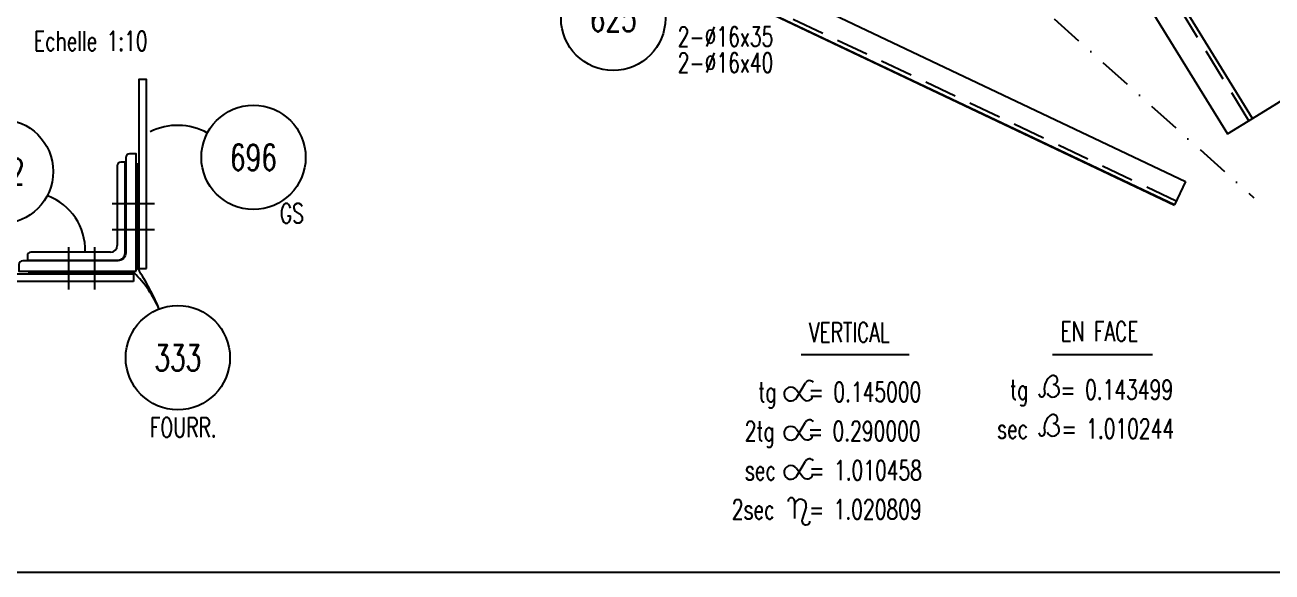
# Model space of a CAD drawing. Extents: x 125938 to 142158, y -59241 to -47761.
# Drawn here: x 129809 to 133635, y -59241 to -57565 of the extents above; entities that cross this region are included whole.
import ezdxf
from ezdxf.enums import TextEntityAlignment as Align

# ---------------------------------------------------------------- set-up
doc = ezdxf.new("R2010")
doc.units = 0
doc.header["$LTSCALE"] = 200
doc.header["$MEASUREMENT"] = 0
doc.linetypes.add('DASHDOT', pattern=[1, 0.5, -0.25, 0, -0.25])
doc.linetypes.add('DASHED', pattern=[0.75, 0.5, -0.25])
doc.layers.get('0').update_dxf_attribs({"linetype": 'CONTINUOUS'})
doc.layers.get('DEFPOINTS').update_dxf_attribs({"linetype": 'CONTINUOUS'})
for name, color, linetype in [('ASSI', 3, 'CONTINUOUS'), ('BOLLINI_1', 7, 'CONTINUOUS'), ('LINEA-MEDIA', 7, 'CONTINUOUS'), ('LINEA_ANG', 2, 'CONTINUOUS'), ('LS', 7, 'CONTINUOUS'), ('MZ', 6, 'DASHDOT'), ('QT_MPR', 7, 'CONTINUOUS'), ('TESTI_A_P', 7, 'CONTINUOUS'), ('TRAT-Y', 7, 'DASHED')]:
    doc.layers.add(name, color=color, linetype=linetype)
doc.styles.add('QUOTE', font='ROMANS8.SHX', dxfattribs={"width": 0.7})
doc.styles.add('RQL', font='ROMANS8.SHX', dxfattribs={"width": 0.7})
doc.styles.add('RS', font='ROMANS8.shx', dxfattribs={"width": 0.7})
doc.styles.get("Standard").update_dxf_attribs({"font": 'ROMANS8.SHX', "width": 0.7})
doc.dimstyles.new('TRATTO_20', dxfattribs={"dimscale": 0, "dimtxt": 60, "dimasz": 40, "dimexe": 0, "dimexo": 0, "dimgap": 10, "dimtad": 1, "dimrnd": 0.5, "dimdsep": 46, "dimtxsty": 'RS', "dimblk1": 'OBLIQUE', "dimblk2": 'OBLIQUE', "dimsah": 1, "dimcen": 0.09, "dimclrd": 2, "dimclre": 2, "dimclrt": 7, "dimadec": 0, "dimazin": 0, "dimtfac": 1, "dimtix": 1, "dimtmove": 2, "dimatfit": 3, "dimfxl": 1, "dimtolj": 1, "dimtzin": 0, "dimarcsym": 0})
pattern_1 = [(135, (-176488.368, 234518.186), (-7.06554785, -7.06554785), [])]

# ---------------------------------------------------------------- blocks, each defined once
blk = doc.blocks.new('ASSE98')
blk.add_line((0, 0), (1, 0))
at = {"color": 7, "flags": 1}
for tag, p in [('LAV1', (3.07431, 6.82847)), ('LAV2', (3.07431, 6.49513)), ('LAV3', (3.07431, 6.1618)), ('LAV4', (3.07431, 5.82847)), ('LAV5', (3.07431, 5.49513)), ('LAV6', (3.07431, 5.1618)), ('LAV7', (3.07431, 4.82847)), ('LAV8', (3.07431, 4.49513)), ('LAV9', (3.07431, 4.1618)), ('LAV10', (3.07431, 3.82847))]:
    blk.add_attdef(tag, p, '', height=0.2, dxfattribs=at)
at = {"color": 7, "style": 'QUOTE', "width": 0.5, "flags": 1}
for tag, p in [('TI', (1.38308, 6.82731)), ('DI_S', (1.38308, 6.42178)), ('D_S', (1.38308, 6.02092)), ('E_S', (1.38308, 5.68065)), ('NFORI', (1.36454, 5.29792)), ('ALAR', (1.36349, 4.93246)), ('FAM', (1.3775, 4.54645)), ('ALA', (1.38308, 4.19257)), ('DISP2', (1.38308, 3.84971)), ('DISP1', (1.38308, 3.50686)), ('PINZAF', (1.38308, 3.164)), ('PINZAI', (1.38308, 2.82114)), ('TRP', (1.38308, 2.47829)), ('NP', (1.38308, 2.13543)), ('SV', (1.38308, 1.79257)), ('PESO', (1.38308, 1.44971)), ('QUA', (1.38308, 1.10686)), ('LUN', (1.38308, 0.764)), ('PROF', (1.38308, 0.42114)), ('POS', (1.38308, 0.07829))]:
    blk.add_attdef(tag, p, '', height=0.2, dxfattribs=at)
blk = doc.blocks.new('_OBLIQUE')
at = {"color": 0, "linetype": 'ByBlock'}
blk.add_line((-0.5, -0.5), (0.5, 0.5), dxfattribs=at)
blk = doc.blocks.new('*D78')
at = {"layer": 'DEFPOINTS', "color": 0, "transparency": 16777216}
for p in [(132763.9, -56613.3), (134085.5, -57536.5), (133574.9, -57851.5)]:
    blk.add_point(p, dxfattribs=at)
at = {"layer": 'QT_MPR', "color": 2, "lineweight": -2, "transparency": 16777216}
for p, q in [((132763.9, -56613.3), (133308.5, -56277.2)), ((133308.5, -56277.2), (134085.5, -57536.5)), ((133574.9, -57851.5), (134085.5, -57536.5))]:
    blk.add_line(p, q, dxfattribs=at)
at = {"layer": 'QT_MPR', "color": 2, "lineweight": -2, "transparency": 16777216, "xscale": 40, "yscale": 40, "zscale": 40}
for p, rotation in [((133308.5, -56277.2), 121.6765376083228), ((134085.5, -57536.5), 301.6765376083229)]:
    blk.add_blockref('_OBLIQUE', p, dxfattribs=dict(at, rotation=rotation))
at = {"layer": 'QT_MPR', "color": 7, "transparency": 16777216, "insert": (133732.9, -56869.9), "char_height": 60, "attachment_point": 5, "rotation": 301.6765, "style": 'RS'}
blk.add_mtext('\\A1;1479.5', dxfattribs=at)
blk = doc.blocks.new('xxx')
blk.add_circle((0, 0), 8)
at = {"color": 3, "style": 'RQL', "width": 0.7}
blk.add_attdef('POS', text='', height=4, dxfattribs=at).set_placement((0, 0), align=Align.MIDDLE)
at = {"color": 3, "style": 'RQL', "width": 0.7, "flags": 1}
blk.add_attdef('POS1', (-0.39, -5.42), '', height=2, dxfattribs=at)
at = {"style": 'RQL', "width": 0.7, "flags": 1}
blk.add_attdef('TIPO', (-0.39, -8.66), '', height=2, dxfattribs=at)
blk = doc.blocks.new('bull')
at = {"style": 'RS', "width": 0.7, "flags": 1}
for tag, p in [('NN', (-12.25, 0)), ('DIAMETRO', (0, -4.86)), ('SERRAGGIO', (0, -9.71)), ('LUNGHEZZA', (0, -14.57)), ('NB', (0, -19.43)), ('TIPO', (0, -24.12)), ('EL', (-0.14, -29))]:
    blk.add_attdef(tag, p, '', height=3, dxfattribs=at)
at = {"style": 'RS', "width": 0.7}
blk.add_attdef('BULLONE', (0, 0), '', height=3, dxfattribs=at)

msp = doc.modelspace()

# ---------------------------------------------------------------- hatches: boundary and pattern name
at = {"ltscale": 0.01}
h = msp.add_hatch(dxfattribs=at)
h.set_pattern_fill('_U', color=6, scale=9.992194, angle=135, style=0, pattern_type=0)
h.set_pattern_definition(pattern_1)
h.paths.add_polyline_path([(130152.437, -58111.586), (130152.437, -57991.68), (130156.434, -57991.68), (130156.434, -58111.586)])
h.paths.add_polyline_path([(130152.437, -58191.523), (130152.437, -58111.586), (130156.434, -58111.586), (130156.434, -58191.523)])
h.paths.add_polyline_path([(130152.437, -58311.43), (130152.437, -58191.523), (130156.434, -58191.523), (130156.434, -58311.43)])
h = msp.add_hatch(dxfattribs=at)
h.set_pattern_fill('_U', color=6, scale=9.992194, angle=135, style=0, pattern_type=0)
h.set_pattern_definition(pattern_1)
h.paths.add_polyline_path([(129942.601, -58321.422), (129822.695, -58321.422), (129822.695, -58325.419), (129942.601, -58325.419)])
h.paths.add_polyline_path([(130022.539, -58321.422), (129942.601, -58321.422), (129942.601, -58325.419), (130022.539, -58325.419)])
h.paths.add_polyline_path([(130142.445, -58321.422), (130022.539, -58321.422), (130022.539, -58325.419), (130142.445, -58325.419)])

# ---------------------------------------------------------------- linework, layer by layer
at = {"color": 6, "ltscale": 0.01}
for p, q in [((130076.765, -58111.586), (130206.276, -58111.586)), ((130076.765, -58191.523), (130206.276, -58191.523)), ((129942.601, -58245.75), (129942.601, -58375.261)), ((130022.539, -58245.75), (130022.539, -58375.261))]:
    msp.add_line(p, q, dxfattribs=at)
at = {"layer": 'LINEA-MEDIA'}
for p, q in [((132190.033, -58574.801), (132521.552, -58574.801)), ((132961.411, -58574.801), (133268.373, -58574.801)), ((132175.701, -58683.415), (132195.556, -58709.678)), ((132177.022, -58706.822), (132203.686, -58661.793)), ((132177.022, -58826.994), (132203.686, -58781.965)), ((132175.701, -58803.588), (132195.556, -58829.85)), ((132177.022, -58946.666), (132203.686, -58901.637)), ((132175.701, -58923.259), (132195.556, -58949.522)), ((132170.151, -59024.662), (132170.151, -59077.152)), ((132205.348, -59041.931), (132193.282, -59080.68))]:
    msp.add_line(p, q, dxfattribs=at)
for centre, radius, start, end in [((132988.035, -58681.495), 51.996, 132.141042, 193.778634), ((132962.951, -58652.69), 13.827, 270, 135.157666), ((132158.919, -58696.103), 21.038, 37.08899, 329.368163), ((132215.857, -58669), 14.145, 36.935571, 149.368163), ((132962.951, -58685.875), 19.358, 200.722607, 90), ((132209.053, -58699.474), 16.92, 217.08899, 345.851113), ((132928.756, -58695.466), 8.921, 179.906205, 10.244605), ((132962.951, -58772.279), 13.827, 270, 135.157666), ((132158.919, -58816.275), 21.038, 37.08899, 329.368163), ((132215.857, -58789.172), 14.145, 36.935571, 149.368163), ((132988.035, -58801.083), 51.996, 132.141042, 193.778634), ((132962.951, -58805.464), 19.358, 200.722607, 90), ((132209.053, -58819.647), 16.92, 217.08899, 345.851113), ((132928.756, -58815.054), 8.921, 179.906205, 10.244605), ((132215.857, -58908.844), 14.145, 36.935571, 149.368163), ((132158.919, -58935.947), 21.038, 37.08899, 329.368163), ((132209.053, -58939.318), 16.92, 217.08899, 345.851113), ((132160.077, -59023.922), 10.074, 355.786368, 189.399767), ((132188.063, -59036.549), 18.103, 342.70498, 171.681716), ((132205.043, -59084.342), 12.317, 162.70498, 355.007087)]:
    msp.add_arc(centre, radius, start, end, dxfattribs=at)
at = {"layer": 'LINEA_ANG'}
for p, q in [((133574.925, -57851.534), (128809.957, -50129.322)), ((128733.365, -50176.583), (133498.333, -57898.795)), ((126003.101, -54552.366), (133369.416, -58044.143)), ((133335.149, -58116.433), (125968.834, -54624.656)), ((133498.333, -57898.795), (133574.925, -57851.534)), ((130092.484, -57996.176), (130092.484, -58240.485)), ((130116.465, -57985.684), (130102.976, -57985.684)), ((130116.465, -58263.467), (130116.465, -57985.684)), ((133369.416, -58044.143), (133335.149, -58116.433)), ((130071.5, -58261.469), (129827.191, -58261.469)), ((129816.699, -58271.961), (129816.699, -58285.45)), ((129816.699, -58285.45), (130094.482, -58285.45))]:
    msp.add_line(p, q, dxfattribs=at)
for points in [[(130182.414, -58311.43), (130182.414, -57731.882), (130158.432, -57731.882), (130158.432, -58311.43)], [(130156.434, -58311.43), (130156.434, -57991.68), (130152.437, -57991.68), (130152.437, -58311.43)], [(130142.445, -58351.398), (129562.898, -58351.398), (129562.898, -58327.417), (130142.445, -58327.417)], [(130142.445, -58325.419), (129822.695, -58325.419), (129822.695, -58321.422), (130142.445, -58321.422)]]:
    msp.add_lwpolyline(points, close=True, dxfattribs=at)
msp.add_lwpolyline([(130150.439, -58319.423), (130150.439, -57959.705), (130130.454, -57959.705, 0.41421356), (130118.464, -57971.695), (130118.464, -58263.467, -0.41421356), (130094.482, -58287.448), (129802.71, -58287.448, 0.41421356), (129790.72, -58299.439), (129790.72, -58319.423)], format="xyb", close=True, dxfattribs=at)
for centre, radius, start, end in [((130102.976, -57996.176), 10.492, 90, 180), ((129827.191, -58271.961), 10.492, 90, 180), ((130071.5, -58240.485), 20.984, 270, 0), ((130094.656, -58263.641), 21.81, 269.54397, 0.45603)]:
    msp.add_arc(centre, radius, start, end, dxfattribs=at)
at = {"layer": 'LS', "color": 8}
msp.add_lwpolyline([(125937.707, -47761.325), (125937.707, -59241.325), (138657.707, -59241.325), (138657.707, -57641.325), (142157.707, -57641.325), (142157.707, -47761.325), (125937.707, -47761.325)], close=True, dxfattribs=at)
at = {"layer": 'LS', "color": 6}
for centre, radius, start, end in [((130277.67, -58061.398), 188.92, 61.047663, 116.481139), ((129815.569, -58255.872), 178.744, 358.773289, 69.082485), ((129883.46, -58586.425), 369.685, 23.98822, 45.205306), ((129579.617, -58696.682), 692.485, 22.101931, 33.704999)]:
    msp.add_arc(centre, radius, start, end, dxfattribs=at)
at = {"layer": 'MZ'}
msp.add_line((131476.223, -56211.685), (133578.882, -58094.499), dxfattribs=at)
at = {"layer": 'TRAT-Y'}
for p, q in [((133563.862, -57858.361), (128798.894, -50136.149)), ((133340.717, -58104.686), (125974.402, -54612.909))]:
    msp.add_line(p, q, dxfattribs=at)

# ---------------------------------------------------------------- block references
at = {"layer": 'ASSI'}
for p, xscale, rotation in [((133574.925, -57851.534), 9074, 121.6765376083229), ((125969.273, -54624.864), 8152, 334.6381349595582)]:
    msp.add_blockref('ASSE98', p, dxfattribs=dict(at, xscale=xscale, rotation=rotation))
at = {"layer": 'BOLLINI_1'}
for p, xscale, yscale, zscale, values in [((131613.757, -57544.678), 20, 20, 20, {'POS': '625'}), ((130510.326, -57970.72), 19.98438719750195, 19.98438719750195, 19.98438719750195, {'POS': '696'}), ((129735.933, -58014.087), 19.98438719750195, 19.98438719750195, 19.98438719750195, {'POS': '322'}), ((130278.238, -58584.647), 19.98438719750195, 19.98438719750195, 19.98438719750195, {'POS': '333'})]:
    msp.add_blockref('xxx', p, dxfattribs=dict(at, xscale=xscale, yscale=yscale, zscale=zscale)).add_auto_attribs(values)
at = {"layer": 'LS', "color": 7, "xscale": 20, "yscale": 20, "zscale": 20}
for p, values in [((131811.506, -57630.626), {'BULLONE': '2-%%c16x35                '}), ((131811.506, -57710.626), {'BULLONE': '2-%%c16x40                '})]:
    msp.add_blockref('bull', p, dxfattribs=at).add_auto_attribs(values)

# ---------------------------------------------------------------- texts
at = {"layer": 'LINEA-MEDIA', "style": 'RS', "width": 0.7}
for s, p in [('VERTICAL', (132214.092, -58536.799)), ('EN FACE', (132985.669, -58533.969)), ('tg   = 0.145000', (132058.704, -58719.436)), ('tg   = 0.143499', (132831.005, -58712.193)), ('2tg   = 0.290000', (132017.232, -58839.437)), ('sec   = 1.010244', (132791.178, -58832.194)), ('sec   = 1.010458', (132017.673, -58959.439)), ('2sec   = 1.020809', (131977.609, -59079.44))]:
    msp.add_text(s, height=60.0007, dxfattribs=at).set_placement(p)
at = {"layer": 'LS', "color": 7, "style": 'RS', "width": 0.7}
msp.add_text('Echelle 1:10', height=59.95316, dxfattribs=at).set_placement((129836.613, -57643.877))
at = {"layer": 'TESTI_A_P', "style": 'RS', "width": 0.7}
for s, p in [('GS', (130591.017, -58172.22)), ('FOURR.', (130192.211, -58828.004))]:
    msp.add_text(s, height=59.9532, dxfattribs=at).set_placement(p)

# ---------------------------------------------------------------- dimensions: what is measured, and where the dimension line sits
at = {"layer": 'QT_MPR'}
dim = msp.add_linear_dim(base=(134085.541, -57536.46), p1=(132763.866, -56613.287), p2=(133574.925, -57851.534), angle=301.676538, dimstyle='TRATTO_20', override={"dimscale": 1}, dxfattribs=at)
dim.commit()
dim.dimension.update_dxf_attribs({"geometry": '*D78', "text_midpoint": (133732.901, -56869.927), "dimtype": 160})

doc.saveas('drawing.dxf')
